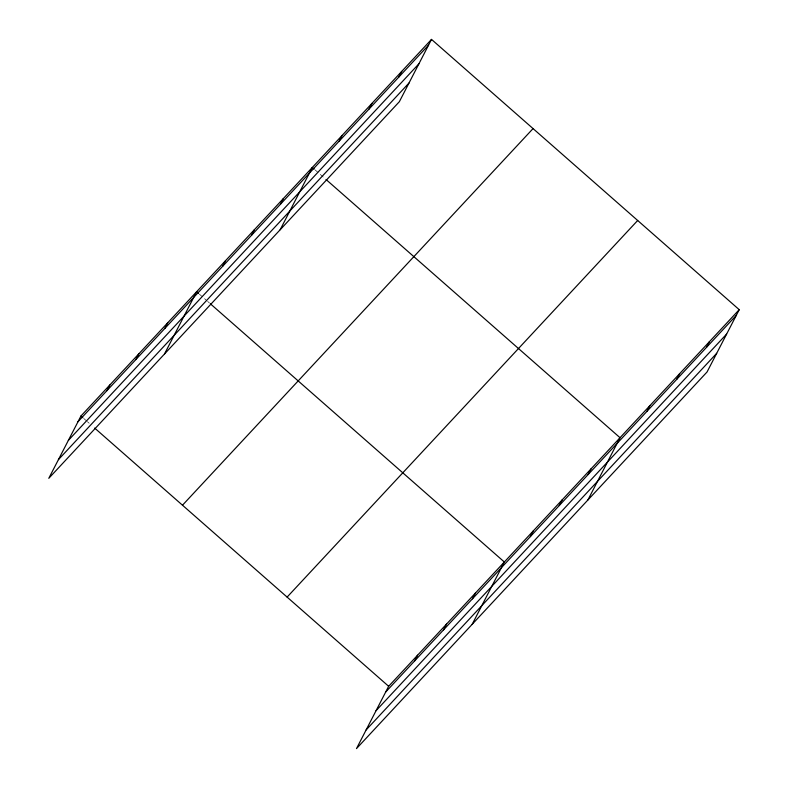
<?xml version="1.0" encoding="UTF-8"?>
<svg xmlns="http://www.w3.org/2000/svg" width="788" height="788" viewBox="0 0 788 788"><rect width="100%" height="100%" fill="white"/><g stroke="black" fill="none" stroke-linecap="round" stroke-linejoin="round"><path stroke-width="0.59" stroke-dasharray="3.94 2.96" d="M315.062 169.863L325.129 178.699M199.374 294.141L206.692 300.573M207.608 301.371L209.441 302.986M83.686 418.428L86.434 420.831M87.35 421.639L89.182 423.245"/><path stroke-width="1.18" d="M431.509 39.4L80.947 416.015L48.777 478.326L399.349 101.711L431.509 39.4L739.223 309.674L707.053 371.985L356.491 748.6L388.651 686.289L739.223 309.674M106.912 390.661L109.867 384.948M135.841 359.584L138.786 353.871M164.761 328.517L167.706 322.804M164.465 354.048L196.626 291.727L198.458 293.343M222.6 266.374L225.555 260.661M251.52 235.307L254.475 229.594M280.449 204.23L283.394 198.517M280.154 229.761L312.314 167.45L314.146 169.056M339.165 141.151L342.12 135.438M368.961 109.138L371.916 103.425M398.758 77.126L401.713 71.412M414.626 660.925L417.571 655.212M443.546 629.858L446.5 624.145M472.465 598.791L475.42 593.068M472.179 624.313L504.34 562.002L210.357 303.784M530.314 536.648L533.259 530.935M559.234 505.571L562.189 499.858M588.153 474.504L591.108 468.791M587.868 500.035L620.028 437.714L326.035 179.506M646.879 411.425L649.824 405.702M676.675 379.412L679.62 373.689M706.472 347.4L709.417 341.677M77.992 421.728L428.564 45.113M68.349 440.403L418.921 63.789M58.42 459.65L408.982 83.035M182.491 505.206L533.052 128.592M287.108 597.097L637.679 220.482M385.706 692.002L736.268 315.387M376.063 710.678L726.625 334.063M366.134 729.924L716.696 353.31M80.947 416.015L82.77 417.62M94.668 428.071L388.651 686.289"/></g></svg>
